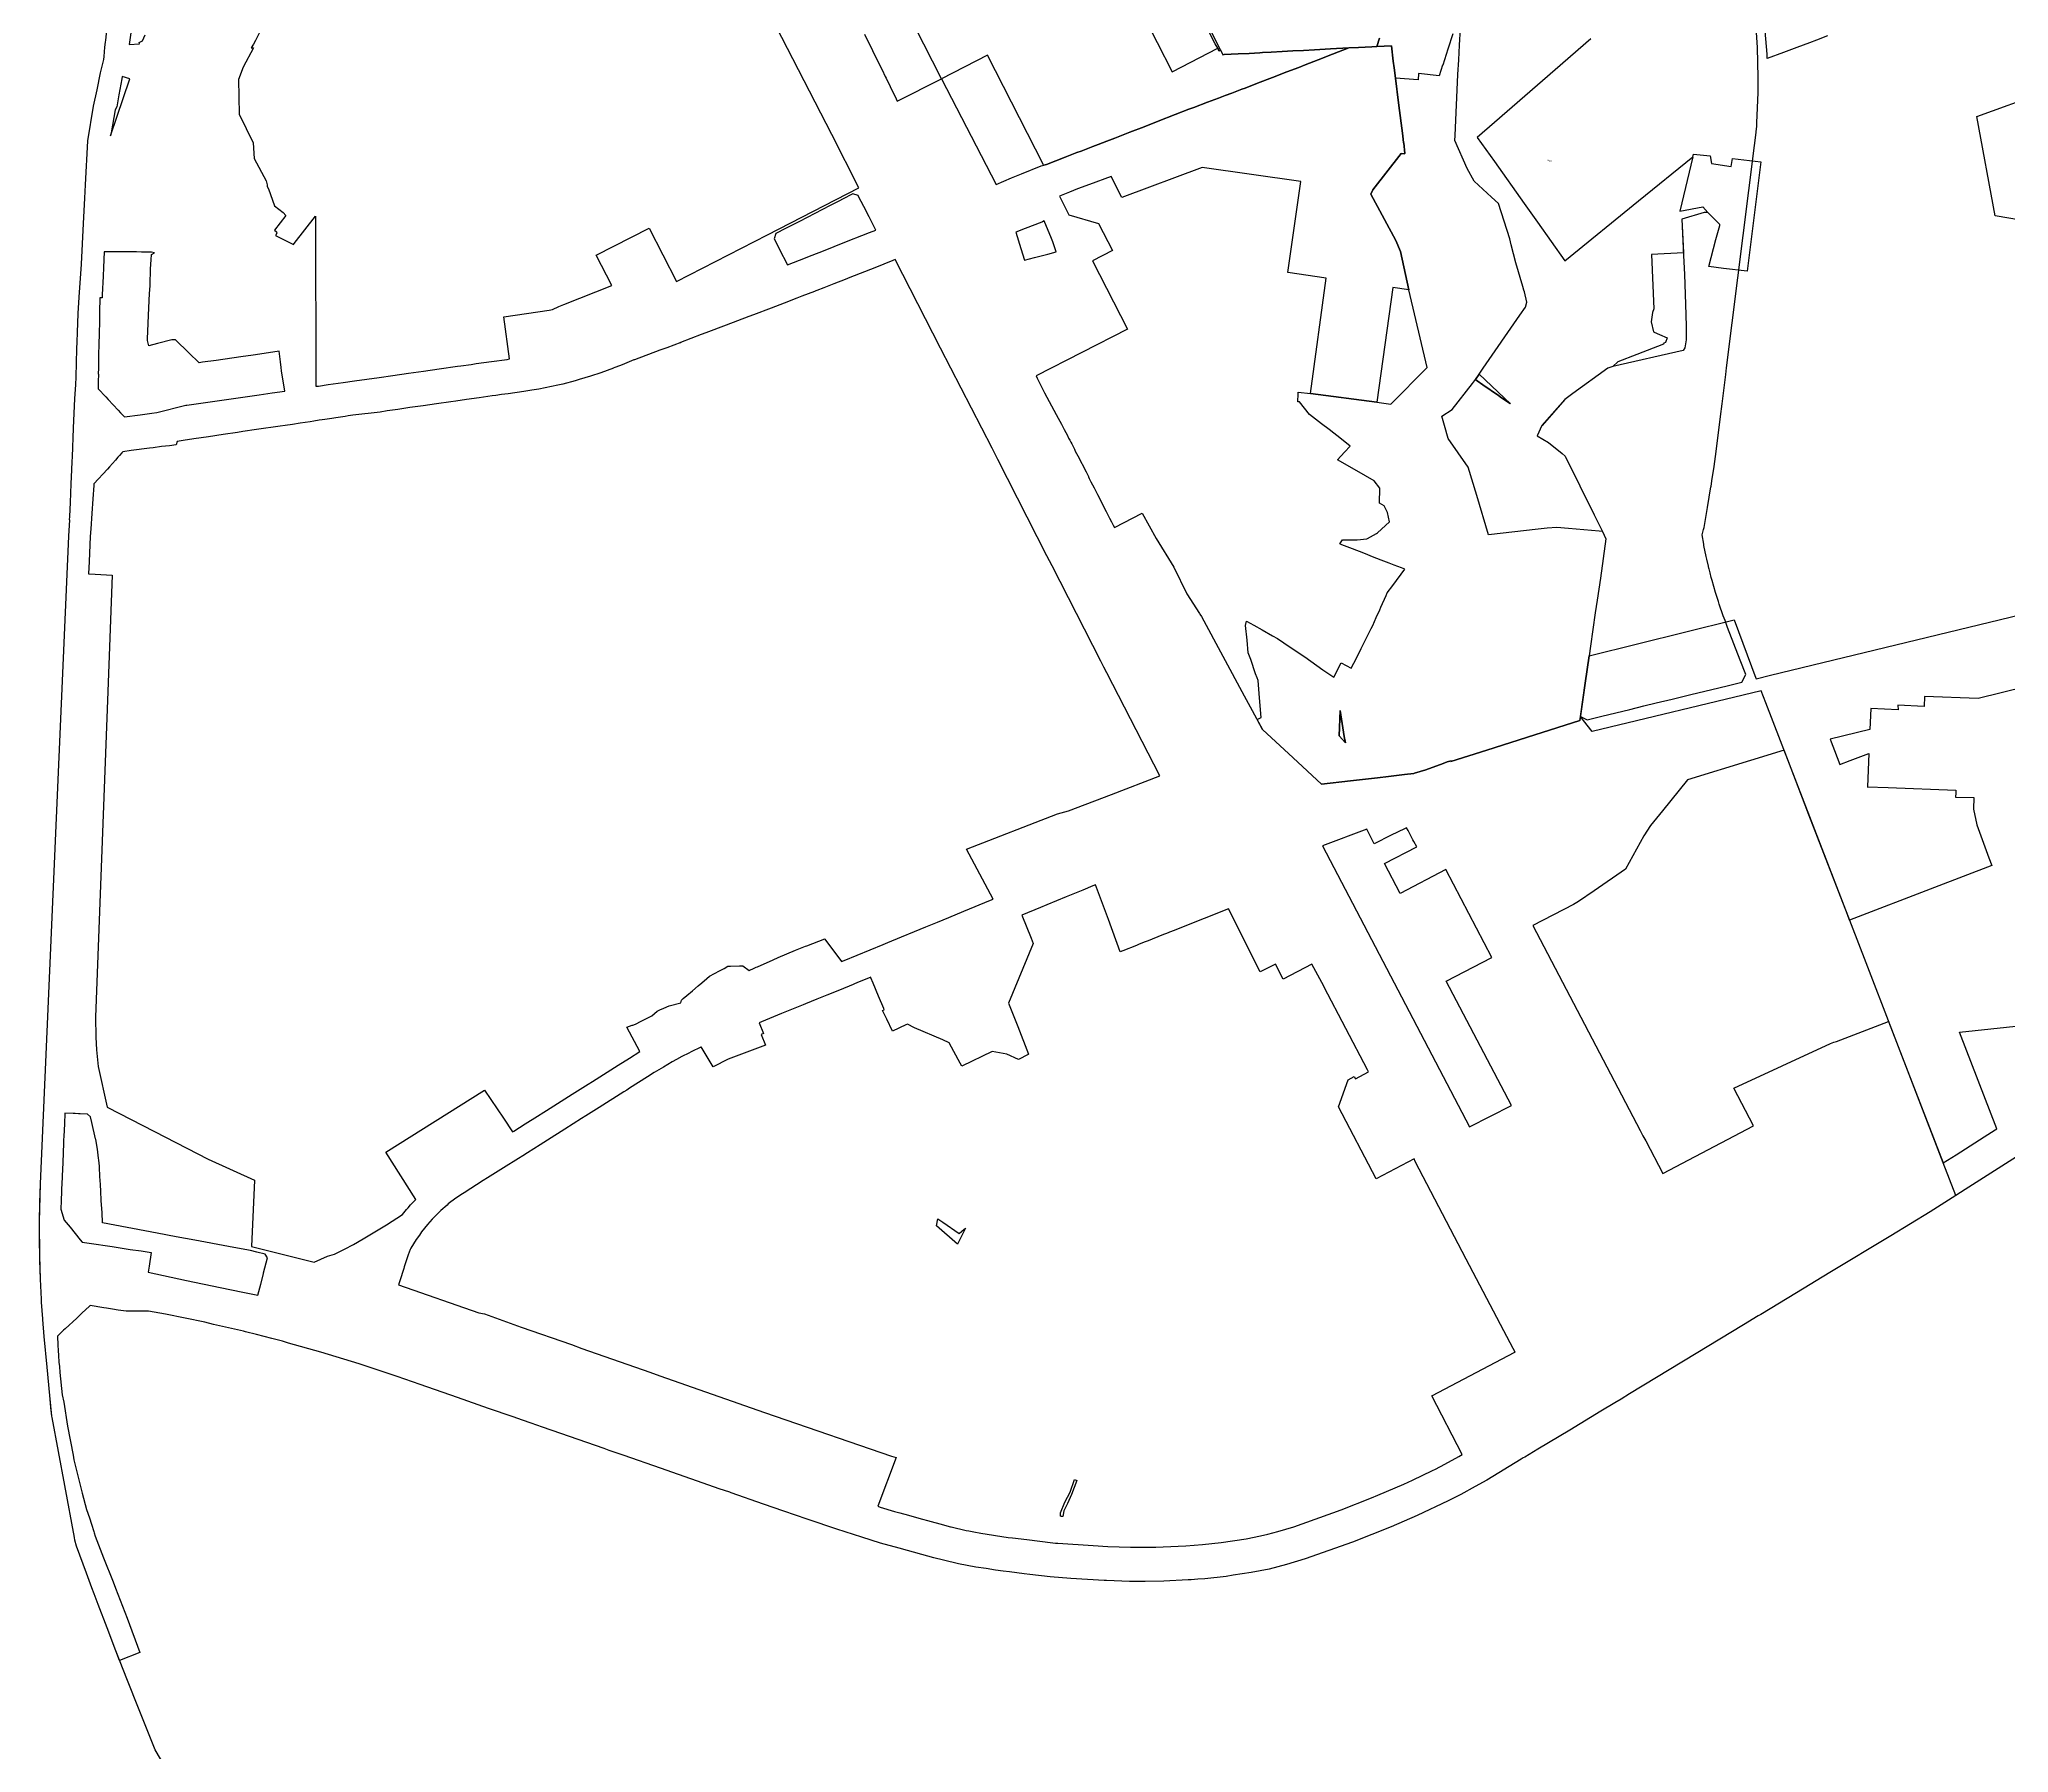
# Model space of a CAD drawing. Header units: metres. Extents: x 198218 to 208474, y 536547 to 547345.
# Drawn here: x 198380 to 200685, y 541346 to 543351 of the extents above; entities that cross this region are included whole.
import ezdxf
from ezdxf.enums import TextEntityAlignment as Align

# ---------------------------------------------------------------- set-up
doc = ezdxf.new("R2010")
doc.units = ezdxf.units.M
for name, color, linetype in [('PARCEL_BONBUN', 7, 'Continuous'), ('PARCEL_LABEL', 3, 'Continuous'), ('ZONING', 5, 'Continuous')]:
    doc.layers.add(name, color=color, linetype=linetype)

msp = doc.modelspace()

# ---------------------------------------------------------------- linework, layer by layer
at = {"layer": 'PARCEL_BONBUN'}
for points in [[(200034.1, 543357.1), (200028.3, 543339.3), (200028.3, 543339.1), (200022.3, 543320.4), (200022.2, 543320.3), (200018.2, 543307.9), (199993.8, 543310.7), (199993.6, 543303.4), (199966.9, 543305.2), (199965.4, 543317.5), (199964.4, 543325), (199962.4, 543343.2), (199945.3, 543342.4), (199939.4, 543342.1), (199923.5, 543341.3), (199923.5, 543341.3), (199912.2, 543340.7), (199891.4, 543339.6), (199891, 543339.6), (199872, 543338.4), (199859.4, 543337.8), (199846.8, 543337.1), (199834.2, 543336.4), (199821.4, 543335.7), (199811.2, 543335.2), (199808.3, 543335), (199795.7, 543334.3), (199783, 543333.6), (199766.3, 543332.8), (199765.1, 543332.7), (199762.2, 543338.4), (199710.4, 543441.4)], [(200195.5, 543351.4), (200154, 543315), (200082.9, 543253.5), (200062.7, 543235.9), (200082.8, 543207.6), (200117.8, 543158.5), (200133.3, 543136.6), (200165.4, 543091.4), (200251.3, 543161.8), (200315, 543213.4), (200299.7, 543149.8), (200326.6, 543154.6), (200332.8, 543148), (200328.3, 543148), (200302.2, 543140.3), (200304, 543100.7), (200266.5, 543098.9), (200269.3, 543035.2), (200267.8, 543031.1), (200266.4, 543020), (200269.1, 543008.3), (200269.7, 543008), (200276.2, 543005.3), (200284.9, 543001.6), (200283, 542995.9), (200281, 542995.1), (200280.9, 542994), (200249.5, 542981.8), (200227.4, 542973.2), (200221.5, 542967.9), (200215.5, 542965.8), (200174.5, 542936.1), (200165.2, 542929.4), (200138.5, 542899), (200138.3, 542898.8), (200132.8, 542886.7), (200146, 542878.9), (200162, 542866.1), (200165.7, 542863.1), (200199.6, 542794.5), (200205, 542783.5), (200209.2, 542774.9), (200205.3, 542775.2), (200205.3, 542775.2), (200169.5, 542778.4), (200155.7, 542779.6), (200144.6, 542778.6), (200134.1, 542777.4), (200075.9, 542770.9), (200062.2, 542817.1), (200052.1, 542850.2), (200028.6, 542883.6), (200024.2, 542898.9), (200023.6, 542901.4), (200021.3, 542909.7), (200033.2, 542917.5), (200057.3, 542947.9), (200060.5, 542952.5), (200064.8, 542958.8), (200069.8, 542966.1), (200112.6, 543027.9), (200119.1, 543037.3), (200120.7, 543043.3), (200118, 543055.4), (200117.3, 543057.1), (200116, 543061.6), (200107.9, 543089), (200102.5, 543110.1), (200100.7, 543117.2), (200087.6, 543158.8), (200079.2, 543166.2), (200058.9, 543184.8), (200050.9, 543199.5), (200036.6, 543232.3), (200036.7, 543238.2), (200040.1, 543309.5), (200041.1, 543326.9), (200042, 543344), (200043.1, 543363.4)], [(200778.5, 542096.9), (200633.7, 542004.7), (200622.8, 541997.8), (200608.1, 542035.9), (200517.8, 542270), (200400.4, 542574.4), (200395, 542588.5), (200197.1, 542540.6), (200186.9, 542553.8), (200183.5, 542558.3), (200191.3, 542554.6), (200208.4, 542558.8), (200224.8, 542562.7), (200241.2, 542566.7), (200257.6, 542570.7), (200272.1, 542574.2), (200290.8, 542578.7), (200301.9, 542581.4), (200312.8, 542584), (200337.1, 542589.9), (200355.2, 542594.3), (200372.4, 542598.5), (200377, 542607.3), (200370.5, 542624.2), (200355.8, 542662.4), (200354.8, 542665), (200352.7, 542670.7), (200350.7, 542676), (200346, 542689.7), (200344.9, 542693), (200341.6, 542703.5), (200337.6, 542717.5), (200336.7, 542720.8), (200335.2, 542726.6), (200334, 542731.3), (200333.9, 542731.5), (200333.3, 542734.1), (200331.4, 542742.6), (200330.7, 542745.7), (200328.1, 542758.5), (200327.8, 542759.9), (200325.8, 542770.9), (200327.5, 542777.2), (200328.2, 542779.6), (200331.5, 542798.2), (200332.4, 542803), (200336.3, 542826.9), (200336.4, 542827.6), (200337.4, 542834), (200339.9, 542851), (200342.2, 542868.4), (200343.1, 542875.1), (200346.6, 542902.9), (200347.4, 542909.3), (200349.3, 542924.3), (200353.6, 542958.6), (200354.6, 542966.5), (200387.3, 543226.6), (200389.2, 543241.6), (200389.3, 543242.5), (200389.8, 543249.1), (200390, 543253.1), (200390.9, 543270.7), (200391.4, 543288.4), (200391.6, 543306), (200391.3, 543323.7), (200390.6, 543341.3), (200389.6, 543358.9)]]:
    msp.add_lwpolyline(points, dxfattribs=at)
at = {"layer": 'ZONING'}
for points in [[(198644, 543372), (198632.6, 543349.4), (198630.2, 543345.2), (198627.6, 543340.7), (198630.3, 543340.7), (198618.1, 543318), (198612.8, 543303.6), (198613.5, 543263.2), (198629.8, 543229.6), (198631, 543211.3), (198645.2, 543185.1), (198646.4, 543180.6), (198646.4, 543178.4), (198647.8, 543175.8), (198654.7, 543155.7), (198665, 543148.1), (198668, 543144.4), (198655, 543127.3), (198657.1, 543125.3), (198657.5, 543123.8), (198655.9, 543121.3), (198677.1, 543110.5), (198677.9, 543111.7), (198702.7, 543143.6), (198703.2, 542944.7), (198706.3, 542945), (198717.7, 542946.7), (198735.3, 542949.3), (198748.3, 542951.2), (198777.2, 542955), (198793.2, 542957.3), (198811.7, 542960), (198829.4, 542962.5), (198847.5, 542965.1), (198868.9, 542968.1), (198872.8, 542968.8), (198885, 542970.4), (198890.9, 542971.3), (198908.8, 542973.8), (198927, 542976.2), (198930, 542976.7), (198923.1, 543026.1), (198976.4, 543033.8), (198980.2, 543034.6), (198987.7, 543038.2), (198993.6, 543040.4), (199049.7, 543062.5), (199031.5, 543098.1), (199093.3, 543129.8), (199125.5, 543067.3), (199231.8, 543122), (199339, 543176.9), (199307.1, 543239.2), (199183.5, 543479.7)], [(199653, 543416), (199705.4, 543312.7), (199758.9, 543340.2), (199760.3, 543337.4), (199762.1, 543338.3), (199765, 543332.7), (199766.3, 543332.8), (199783, 543333.6), (199795.7, 543334.3), (199808.3, 543335), (199811.2, 543335.2), (199821.4, 543335.7), (199834.2, 543336.4), (199834.2, 543336.4), (199846.8, 543337.1), (199859.4, 543337.8), (199872, 543338.4), (199891, 543339.6), (199912.2, 543340.7), (199893.4, 543333.3), (199876.4, 543326.8), (199861.1, 543320.9), (199853.8, 543317.9), (199839.9, 543312.6), (199822.9, 543306.1), (199805.5, 543299.4), (199790.9, 543293.7), (199787.2, 543292.3), (199775.4, 543287.8), (199767.8, 543284.9), (199763.6, 543283.3), (199759.8, 543281.9), (199747.1, 543277.1), (199730.8, 543271.1), (199724.9, 543269), (199709.1, 543262.8), (199689.2, 543254.9), (199673, 543248.5), (199655.9, 543241.9), (199638.6, 543235.1), (199629.3, 543231.6), (199618.8, 543227.5), (199612.9, 543225.3), (199599.2, 543220), (199594.1, 543218.1), (199580.5, 543212.9), (199558.3, 543204.2), (199555.3, 543203.4), (199555.1, 543203.8), (199489.3, 543332.1), (199435.4, 543304.6), (199342.3, 543487.7)], [(199948.3, 543352), (199945.3, 543342.4), (199939.4, 543342.1), (199923.5, 543341.3), (199912.2, 543340.7), (199891, 543339.6), (199872, 543338.4), (199859.4, 543337.8), (199846.8, 543337.1), (199834.2, 543336.4), (199821.4, 543335.8), (199808.3, 543335), (199795.7, 543334.3), (199783, 543333.6), (199766.3, 543332.8), (199765.1, 543332.7), (199762.2, 543338.4), (199762.1, 543338.3), (199760.3, 543337.4), (199758.9, 543340.2), (199756.1, 543345.6), (199706.3, 543443.3)], [(200472.8, 543354.7), (200459.7, 543349.9), (200451.5, 543346.8), (200436.6, 543341.3), (200421.1, 543335.5), (200401.9, 543328.4), (200402, 543333.2), (200397.3, 543387.2)], [(198531.5, 541321.6), (198515.2, 541349), (198495.6, 541398.1), (198482.8, 541430.2), (198469.1, 541465.2), (198458.8, 541492), (198448.6, 541519.1), (198443.7, 541531.7), (198441, 541538.9), (198434.6, 541556), (198423, 541587.4), (198421.3, 541594.5), (198420.6, 541597.8), (198409.3, 541658.5), (198394.4, 541738), (198394, 541739.8), (198391.8, 541763.7), (198388.6, 541797), (198385.2, 541832.8), (198383.7, 541852.8), (198383.6, 541853.6), (198382, 541873), (198382.2, 541876.6), (198380.9, 541900), (198380.1, 541922.3), (198380, 541927.1), (198379.6, 541944.6), (198379.6, 541966.9), (198380, 541989.2), (198380.8, 542011.5), (198389.8, 542216.4), (198401.6, 542484.1), (198414.2, 542769.5), (198415.2, 542788.5), (198414.9, 542788.4), (198415.2, 542792.4), (198415.9, 542808.7), (198416.9, 542830.7), (198417.7, 542846.9), (198418.1, 542856.6), (198418.2, 542862.2), (198419.7, 542895.6), (198421.2, 542930.3), (198422.1, 542946.3), (198422.5, 542955.9), (198423.6, 542988.7), (198423.9, 542996.6), (198424.2, 543007.6), (198425, 543030), (198426, 543049), (198429.1, 543087.6), (198431.4, 543135.4), (198432.8, 543164.8), (198433.6, 543180.4), (198436.3, 543232.1), (198442.9, 543272.5), (198447.4, 543291.7), (198451.2, 543311.5), (198455.1, 543327), (198455.5, 543330.7), (198456.4, 543341.6), (198457.1, 543347.4), (198457.3, 543349.6), (198459.7, 543372.6)], [(200778.5, 542096.9), (200633.7, 542004.7), (200622.8, 541997.8), (200592.9, 541978.8), (200546.8, 541950.8), (200475.5, 541907.7), (200436.2, 541883.9), (200394.5, 541858.7), (200391.6, 541856.9), (200374.3, 541846.4), (200319, 541812.9), (200240.9, 541765.6), (200231.1, 541759.7), (200223.7, 541755.2), (200207.5, 541745.4), (200171.1, 541723.4), (200133.7, 541701), (200118.4, 541691.8), (200116.5, 541690.7), (200114, 541689.2), (200073.8, 541664.8), (200060.4, 541657.3), (200043.3, 541647.9), (200028.8, 541640.4), (199992.4, 541623.3), (199962.1, 541610.2), (199916.8, 541592.3), (199861.3, 541572.6), (199839.3, 541565.9), (199819, 541560.7), (199798.2, 541556.6), (199776.8, 541553.4), (199768.9, 541552.2), (199743.9, 541549.4), (199735.8, 541548.9), (199727.9, 541548.3), (199724.5, 541548.1), (199695.7, 541546.6), (199674.1, 541546.2), (199655.6, 541546.3), (199628.8, 541547.2), (199626, 541547.3), (199587.1, 541549.6), (199562.8, 541551.6), (199538.8, 541554.5), (199532.2, 541555.3), (199515.2, 541557.4), (199507.6, 541558.3), (199498.7, 541559.6), (199488, 541561.2), (199475.8, 541563.1), (199455.4, 541566.9), (199437.8, 541571), (199426.5, 541574), (199412.7, 541577.7), (199386.2, 541585.1), (199364.2, 541591.2), (199342.2, 541598.1), (199313.2, 541607.3), (199279.4, 541618.6), (199278.2, 541619), (199251.1, 541628.5), (199227.4, 541636.7), (199189.5, 541649.9), (199187.8, 541650.5), (199175.5, 541654.7), (199163.3, 541659), (199106.8, 541678.6), (199064.3, 541693.4), (199058.2, 541695.5), (199054.6, 541696.8), (199051.2, 541697.9), (199046.5, 541699.6), (199040.6, 541701.6), (198989.8, 541719.3), (198968.7, 541726.6), (198955.3, 541731.3), (198945.2, 541734.8), (198934, 541738.7), (198905.2, 541748.7), (198869.1, 541761.3), (198825.2, 541776.5), (198798.3, 541785.9), (198753.9, 541800.7), (198709.1, 541814.5), (198671.3, 541825.2), (198664.1, 541827.2), (198651.8, 541830.4), (198633.9, 541835), (198620.7, 541838.4), (198618.7, 541838.9), (198583.6, 541847), (198573.1, 541849.5), (198527.3, 541858.9), (198507.4, 541862.6), (198503, 541862.5), (198499.8, 541862.5), (198491.6, 541862.5), (198486.5, 541862.5), (198481, 541862.4), (198472, 541863.7), (198465.3, 541864.8), (198458, 541866), (198455, 541866.4), (198439, 541869), (198438.4, 541868.4), (198429.4, 541860), (198427.5, 541858.2), (198423.4, 541854.4), (198409.8, 541842), (198407.8, 541840.1), (198406, 541838.4), (198400.9, 541833.2), (198401.1, 541822.8), (198401.7, 541816.4), (198401.9, 541810.5), (198402.2, 541802.8), (198403.2, 541797.8), (198403.6, 541790.7), (198406.4, 541764.5), (198408.2, 541756.1), (198412.7, 541727.8), (198419.1, 541693.9), (198420, 541688.7), (198429.6, 541649.5), (198434.9, 541630.4), (198438.1, 541620.6), (198440.5, 541613.3), (198443.3, 541604.6), (198443.8, 541603), (198445.1, 541599.3), (198449, 541588.9), (198454.7, 541573.7), (198465.9, 541545.7), (198468.9, 541538.3), (198482.3, 541503.2), (198497.2, 541463.2), (198473.5, 541453.9), (198469.1, 541465.2), (198458.8, 541492), (198448.6, 541519.1), (198443.7, 541531.7), (198441, 541538.9), (198434.6, 541556), (198423, 541587.4), (198421.3, 541594.5), (198420.6, 541597.8), (198409.3, 541658.5), (198394.4, 541738), (198394, 541739.8), (198393.1, 541749.9), (198391.8, 541763.7), (198388.6, 541797), (198385.2, 541832.8), (198383.7, 541852.8), (198383.6, 541853.6), (198382, 541873), (198382.2, 541876.6), (198380.9, 541900), (198380, 541927.1), (198379.6, 541966.9), (198380.8, 542011.5), (198389.8, 542216.4), (198401.6, 542484.1), (198414.2, 542769.5), (198415.2, 542788.5), (198415, 542788.4), (198415.2, 542792.4), (198415.9, 542808.7), (198416.9, 542830.7), (198417.7, 542846.9), (198418.1, 542856.6), (198418.2, 542862.2), (198419.7, 542895.6), (198421.2, 542930.3), (198422.1, 542946.3), (198422.5, 542955.9), (198423.6, 542988.7), (198423.9, 542996.6), (198424.2, 543007.6), (198425, 543030), (198426, 543049), (198429.1, 543087.6), (198431.4, 543135.4), (198432.8, 543164.8), (198433.6, 543180.4), (198436.3, 543232.1), (198442.9, 543272.5), (198447.4, 543291.7), (198451.2, 543311.5), (198455.1, 543327), (198455.5, 543330.7), (198456.4, 543341.6), (198457.1, 543347.4), (198457.3, 543349.6), (198459.7, 543372.6)], [(198486.7, 543358.5), (198484.7, 543344.7), (198496.8, 543345.3), (198496.6, 543347), (198500.4, 543348.9), (198503.6, 543355.9)], [(199345.5, 543356.7), (199354.9, 543337.5), (199364.3, 543318.5), (199366.1, 543314.9), (199369.8, 543307.4), (199370.9, 543305.3), (199375.5, 543295.6), (199382.6, 543281.1), (199383.8, 543278.4), (199435.4, 543304.6), (199499.4, 543180.8), (199517.7, 543188.5), (199529.1, 543193.3), (199529.3, 543193.5), (199552.4, 543202.7), (199558.3, 543204.2), (199580.5, 543212.9), (199594.1, 543218.1), (199599.2, 543220), (199612.9, 543225.3), (199618.8, 543227.5), (199629.3, 543231.6), (199638.6, 543235.1), (199655.9, 543241.9), (199673, 543248.5), (199689.2, 543254.9), (199709.1, 543262.8), (199724.9, 543269), (199730.8, 543271.1), (199747.1, 543277.1), (199759.8, 543281.9), (199763.6, 543283.3), (199767.8, 543284.9), (199775.4, 543287.8), (199787.2, 543292.3), (199790.9, 543293.7), (199805.5, 543299.4), (199822.9, 543306.1), (199839.9, 543312.6), (199853.8, 543317.9), (199861.1, 543320.9), (199876.4, 543326.8), (199893.4, 543333.3), (199912.2, 543340.7), (199923.5, 543341.3), (199939.4, 543342.1), (199945.3, 543342.4), (199962.4, 543343.2), (199964.4, 543325), (199965.4, 543317.5), (199966.9, 543305.4), (199970.6, 543276.3), (199975.5, 543237.8), (199976.5, 543229.7), (199976.6, 543229.7), (199978.1, 543217.2), (199977.7, 543216.7), (199973.5, 543217.2), (199940.3, 543174.6), (199938.3, 543169.7), (199967.5, 543115.4), (199972.9, 543102.6), (199982.8, 543057.6), (199964, 543060.3), (199945.2, 542926.1), (199867.5, 542936.2), (199885.9, 543071.3), (199840.9, 543077.7), (199856, 543184.5), (199740.8, 543200.7), (199646.8, 543165.6), (199634.2, 543190.4), (199609, 543180.9), (199594.9, 543175.6), (199585.6, 543171.9), (199573.7, 543167.3), (199584.8, 543145.3), (199619.2, 543135.3), (199635.6, 543103.6), (199612.5, 543091.7), (199653.3, 543011.6), (199546.4, 542956.9), (199547.7, 542954.2), (199556.3, 542937.1), (199569.8, 542911.8), (199572, 542907.5), (199576.1, 542900.3), (199577.3, 542897.9), (199579.2, 542894.2), (199582.9, 542887.1), (199584.4, 542884.1), (199585.1, 542882.7), (199585.8, 542881.5), (199586.8, 542879.5), (199588, 542877.2), (199590, 542873.3), (199591.2, 542871.1), (199592.2, 542869), (199593.7, 542866.2), (199595.1, 542863.3), (199604.9, 542844.5), (199607.5, 542839.2), (199607.6, 542838.8), (199608.6, 542836.7), (199610.5, 542833), (199614.1, 542825.9), (199618.1, 542818.1), (199624.1, 542806.6), (199624.5, 542805.7), (199628.3, 542798.3), (199632.2, 542790.6), (199634.5, 542786.2), (199636.1, 542782.9), (199636.6, 542782.1), (199638, 542779.3), (199670.5, 542796.1), (199686.7, 542766.7), (199707.4, 542733.1), (199722.6, 542701.8), (199737.4, 542679), (199737.8, 542678.2), (199740, 542675.4), (199789.8, 542582.6), (199811.5, 542543.1), (199847.3, 542509.8), (199880.2, 542479.3), (199914.4, 542483.1), (199946, 542486.7), (199959, 542488.2), (199977.7, 542490.3), (199988.5, 542491.5), (199989.4, 542492.2), (200002.7, 542495.9), (200022.7, 542503.5), (200027.4, 542505.2), (200029.1, 542505.6), (200032.1, 542506.4), (200031.6, 542505.7), (200074.1, 542519.1), (200130.1, 542536.9), (200182.8, 542553.5), (200183.5, 542558.3), (200189.1, 542597.2), (200193.7, 542629.3), (200363.4, 542671.6), (200388.8, 542603.1), (200389, 542602.5), (200405.8, 542606.6), (200723.4, 542683.5)], [(200195.5, 543351.4), (200154, 543315), (200082.9, 543253.5), (200062.7, 543235.9), (200082.8, 543207.6), (200117.8, 543158.5), (200133.3, 543136.6), (200165.4, 543091.4), (200251.3, 543161.8), (200315, 543213.4), (200315.8, 543216.5), (200335.5, 543214.3), (200337, 543205.6), (200359.9, 543202.1), (200361.3, 543211.4), (200394.7, 543207.2), (200378.6, 543079.3), (200351.1, 543082.7), (200333.7, 543084.9), (200342.1, 543116.5), (200346.5, 543132.7), (200346.8, 543134.1), (200332.8, 543148), (200328.3, 543148), (200302.2, 543140.3), (200304.1, 543097.8), (200305.1, 543075.4), (200306.6, 543040.8), (200307.1, 543015), (200307.2, 543011.4), (200307.4, 542999.1), (200305.7, 542989.8), (200303.7, 542986.7), (200221.5, 542967.9), (200215.5, 542965.8), (200174.5, 542936.1), (200165.2, 542929.4), (200138.3, 542898.8), (200132.8, 542886.7), (200146, 542878.9), (200162, 542866.1), (200165.7, 542863.1), (200166.1, 542862.3), (200199.6, 542794.5), (200205, 542783.5), (200209.2, 542774.9), (200213.4, 542766.4), (200206.8, 542720.3), (200203.1, 542694.6), (200200.9, 542679.5), (200195.3, 542640.8), (200193.7, 542629.3), (200189.1, 542597.2), (200182.8, 542553.5), (200130.1, 542536.9), (200074.1, 542519.1), (200031.6, 542505.7), (200032.1, 542506.4), (200029.1, 542505.6), (200027.4, 542505.2), (200022.7, 542503.5), (200002.7, 542495.9), (199989.4, 542492.2), (199988.5, 542491.5), (199977.7, 542490.3), (199959, 542488.2), (199946, 542486.7), (199914.4, 542483.1), (199880.2, 542479.3), (199847.3, 542509.8), (199811.5, 542543.1), (199805.1, 542554.8), (199809.6, 542557.2), (199807.8, 542580.2), (199806.4, 542600.6), (199805.1, 542603.7), (199803.3, 542608.2), (199797.8, 542625), (199794.6, 542632.8), (199793.2, 542647.5), (199791.3, 542664.9), (199792.4, 542670), (199801, 542665.2), (199811.1, 542659.6), (199823, 542652.9), (199828.9, 542649.6), (199843.6, 542639.6), (199860.7, 542628), (199882.1, 542613), (199886.7, 542609.8), (199894.7, 542604.2), (199903.5, 542621), (199915.3, 542615), (199921.2, 542626.7), (199926.9, 542638), (199931.5, 542647.1), (199932.8, 542649.7), (199938.6, 542661.3), (199940.4, 542665), (199944.4, 542674), (199948.5, 542683.2), (199949.9, 542686.2), (199955.9, 542699.9), (199957.3, 542703.1), (199963.8, 542711.8), (199977.9, 542730.7), (199974, 542732.2), (199965.4, 542735.5), (199959.4, 542737.8), (199953.4, 542740.1), (199942.1, 542744.5), (199929.8, 542749.4), (199916.6, 542754.6), (199904.3, 542759.3), (199902, 542760.2), (199904.8, 542765), (199905, 542765), (199907, 542765), (199922.1, 542764.9), (199933.3, 542766.3), (199934.3, 542766.6), (199944.7, 542772.3), (199946.1, 542773.4), (199955.3, 542781.9), (199959.9, 542786.1), (199957.7, 542797), (199953.8, 542804.9), (199948.1, 542807.8), (199948.6, 542825.7), (199942.1, 542834.1), (199931.9, 542840), (199921.6, 542845.9), (199899.2, 542858.7), (199907.4, 542867.6), (199914, 542874.8), (199903.7, 542882.9), (199889.2, 542894.1), (199880.3, 542900.9), (199866.5, 542911.8), (199854.5, 542926.7), (199852.8, 542926.4), (199852.9, 542935.8), (199853.1, 542938), (199867.5, 542936.2), (199945.2, 542926.1), (199961.6, 542924), (200003.9, 542966.8), (199982.8, 543057.6), (199972.9, 543102.6), (199967.5, 543115.4), (199938.3, 543169.7), (199940.3, 543174.6), (199973.5, 543217.2), (199977.7, 543216.7), (199978.1, 543217.2), (199976.6, 543229.7), (199976.5, 543229.7), (199975.5, 543237.8), (199970.6, 543276.3), (199966.9, 543305.4), (199965.4, 543317.5), (199964.4, 543325), (199962.4, 543343.2), (199945.3, 543342.4), (199948.3, 543352)], [(200739.7, 543131.9), (200668.8, 543144.3), (200647.4, 543260.4), (200725.3, 543288.5)], [(200790, 542614.1), (200648.9, 542579.5), (200586.3, 542581.8), (200585.8, 542569.9), (200555.2, 542571.5), (200555.3, 542566), (200523.3, 542567.7), (200522.3, 542543), (200475.7, 542531.7), (200476.9, 542528.8), (200480.8, 542518.5), (200487, 542502.3), (200499.3, 542507), (200521.2, 542515.2), (200519.6, 542476.2), (200519.3, 542476.1), (200543.6, 542475.2), (200622.9, 542472.2), (200622.8, 542469.2), (200622.6, 542464.1), (200643.9, 542463.4), (200643.5, 542450), (200647.4, 542431.4), (200661.5, 542393.1), (200664.9, 542383.8), (200598, 542358.2), (200498.5, 542320.1), (200496, 542326.6), (200451, 542443.3), (200446.7, 542454.5), (200421.9, 542518.8), (200382.7, 542506.8), (200308.7, 542484.1), (200279.4, 542448), (200265.3, 542430.6), (200257.6, 542418.5), (200236.4, 542379.7), (200236.3, 542379.6), (200199.6, 542354.4), (200181.1, 542341.9), (200175.4, 542338.4), (200127.8, 542313.7), (200253.3, 542073.8), (200256.7, 542067.6), (200260, 542061.8), (200280.1, 542023.6), (200386.1, 542079.2), (200363.2, 542123.5), (200476.3, 542175.7), (200480, 542177.1), (200483.1, 542177.9), (200544, 542201.4), (200544.2, 542201.5), (200608.1, 542035.9), (200623.4, 542045.6), (200655.9, 542066.3), (200668.9, 542074.5), (200670.9, 542075.8), (200627, 542189.1), (200737.3, 542200.5)]]:
    msp.add_lwpolyline(points, dxfattribs=at)
for points in [[(198476.5, 543307.2), (198476.1, 543304.4), (198472.6, 543285.6), (198470.2, 543271.9), (198468.4, 543268.3), (198463.5, 543241.4), (198463, 543237.8), (198485.6, 543304.6), (198476.5, 543307.2)], [(199331.9, 543169.9), (199319.7, 543163.6), (199316.1, 543161.8), (199305.3, 543156.2), (199269.4, 543137.6), (199267.1, 543136.5), (199253.1, 543129.3), (199241.7, 543123.4), (199239.7, 543117.4), (199244, 543108.9), (199245.6, 543105.7), (199255.3, 543086.7), (199269.5, 543092.3), (199284.1, 543098), (199297.4, 543103.3), (199310.1, 543108.3), (199326.4, 543114.8), (199342.4, 543121.1), (199342.4, 543121.2), (199351.2, 543124.5), (199358.8, 543127.4), (199350.9, 543142.9), (199344.7, 543155), (199338.5, 543167), (199338.1, 543167.9), (199331.9, 543169.9)], [(199555.9, 543138.4), (199553.7, 543137.1), (199552.9, 543136.8), (199533.6, 543129.5), (199522.4, 543125.2), (199528.6, 543106), (199532.9, 543092.2), (199544.4, 543095.3), (199559.9, 543099.5), (199569.9, 543101.9), (199569.8, 543102.2), (199569, 543104.5), (199565.8, 543113.7), (199564.3, 543117.7), (199555.9, 543138.4)], [(198471.6, 543102.1), (198455.5, 543102.1), (198454.6, 543083.6), (198454.1, 543073.7), (198454.1, 543073.4), (198453.2, 543051.7), (198453.1, 543051.4), (198453.1, 543048.4), (198450.4, 543048.4), (198450.4, 543046.1), (198450.1, 543033.5), (198449.8, 543018.7), (198449.5, 543008.4), (198449.3, 542991.6), (198449, 542983.7), (198448.9, 542976.4), (198448.8, 542965.6), (198448.6, 542959.5), (198448.7, 542958.5), (198448.6, 542950.7), (198448.3, 542941.6), (198457.4, 542932.2), (198460.3, 542929.1), (198466, 542923), (198471.8, 542916.8), (198474.6, 542913.7), (198475.4, 542913), (198479.2, 542908.9), (198497.4, 542911.3), (198500.3, 542911.9), (198511.4, 542913.4), (198517.2, 542913.9), (198551, 542922.6), (198552.3, 542922.7), (198593.1, 542928.5), (198615, 542931.6), (198636.9, 542934.7), (198652, 542936.9), (198667.1, 542939.2), (198663.1, 542962.7), (198662.6, 542966.8), (198661.8, 542973.2), (198660.2, 542985.7), (198657.8, 542985.4), (198645, 542983.5), (198642.7, 542983.1), (198629.7, 542981.2), (198615.6, 542979.3), (198586.5, 542975), (198570.5, 542972.8), (198566.8, 542972.3), (198554.7, 542983.8), (198538.8, 542999), (198534.5, 542998.9), (198517.8, 542994.8), (198507.8, 542992.1), (198506.1, 542998.2), (198506.2, 543000.3), (198507.8, 543036.7), (198508.6, 543053.3), (198509.1, 543062.1), (198509.2, 543063.8), (198509.3, 543069.2), (198509.6, 543076.3), (198509.8, 543082.1), (198510.3, 543092.7), (198510.8, 543098.8), (198514.5, 543101), (198510.8, 543101.6), (198504.2, 543101.6), (198503.9, 543101.7), (198499.5, 543101.8), (198499.3, 543101.8), (198493.1, 543102.1), (198471.6, 543102.1)], [(199381.3, 543092.9), (199378.5, 543091.9), (199357.7, 543083.4), (199328.3, 543072.2), (199322.8, 543069.7), (199309.7, 543064.6), (199298, 543060.1), (199289.8, 543056.9), (199288.6, 543056.4), (199286.8, 543055.7), (199271.9, 543050), (199266.4, 543047.8), (199251.4, 543042), (199236.2, 543036.2), (199215.7, 543028.5), (199210.1, 543026.2), (199183.6, 543016.3), (199183.6, 543016.2), (199159.8, 543007.2), (199154.2, 543005.4), (199130.2, 542996), (199130.3, 542995.9), (199114.2, 542989.9), (199106, 542986.8), (199076.3, 542975.8), (199075.3, 542975.5), (199064.5, 542971), (199059.9, 542969.2), (199052, 542966.2), (199051.5, 542966.1), (199036.7, 542960.4), (199024.9, 542956.7), (199011.3, 542952.5), (199006.8, 542951.2), (199006.6, 542951.1), (198992.2, 542947.2), (198986.5, 542945.9), (198964.3, 542941.5), (198956, 542940), (198946.5, 542938.5), (198928.4, 542936), (198924.5, 542935.6), (198920.6, 542935.1), (198913.9, 542934.1), (198909.6, 542933.5), (198894.5, 542931.3), (198879.4, 542929.1), (198867.2, 542927.4), (198861.2, 542926.6), (198844.3, 542924.2), (198828.7, 542922), (198813.3, 542919.8), (198799.1, 542917.7), (198786.9, 542916), (198778.4, 542914.4), (198746.7, 542910.8), (198741.2, 542910), (198737.4, 542909.5), (198726.8, 542908), (198722, 542907.2), (198719.1, 542906.8), (198713.9, 542906), (198710.6, 542905.5), (198707.3, 542904.9), (198700.7, 542903.9), (198696.7, 542903.2), (198684.7, 542901.5), (198676, 542900.2), (198667.3, 542898.8), (198661.3, 542898), (198633.6, 542894), (198617.7, 542891.7), (198611.7, 542890.8), (198594.6, 542888.2), (198577.5, 542885.7), (198560.3, 542883.1), (198547.9, 542881.3), (198540.7, 542880.2), (198539.7, 542876.2), (198531.8, 542875.2), (198522.5, 542874.1), (198512.9, 542872.9), (198508.4, 542872.4), (198487.1, 542869.5), (198477.3, 542868.2), (198476, 542866.7), (198473.3, 542863.9), (198471.5, 542861.6), (198468.6, 542858.2), (198461.5, 542850.3), (198459.2, 542847.7), (198443.5, 542830.5), (198443.4, 542828.6), (198442.3, 542813.1), (198440.9, 542795.7), (198439.9, 542777.9), (198439.2, 542769), (198437.9, 542739.7), (198437.2, 542725.1), (198445, 542724.7), (198464.7, 542723.8), (198459.6, 542587.4), (198445.3, 542206.4), (198445.5, 542183), (198446.5, 542168.4), (198448.5, 542148.6), (198459, 542101.3), (198514.2, 542072.8), (198577.1, 542040.3), (198631.4, 542015.8), (198628, 541938.1), (198701.2, 541919.9), (198717, 541927), (198725, 541929.3), (198736.6, 541934.9), (198747.4, 541940.5), (198758.7, 541947), (198785.9, 541963.7), (198804.8, 541975.5), (198809.5, 541981.5), (198811.1, 541983.4), (198814.1, 541986.8), (198817.9, 541990.9), (198820.1, 541993.3), (198785.1, 542048.5), (198900.5, 542121.2), (198923, 542088.2), (198933.3, 542072.3), (198934.8, 542073.2), (198948.3, 542081.7), (198962.8, 542090.8), (198969.9, 542095.3), (198973.2, 542097.4), (199003.3, 542116.4), (199021.9, 542128.1), (199026.9, 542131.3), (199057.1, 542150.4), (199070.2, 542158.7), (199082.5, 542166.3), (199067.1, 542195), (199073.6, 542197), (199074.3, 542197.3), (199077.4, 542198.2), (199084.1, 542201.7), (199096.4, 542208), (199102.6, 542213.5), (199105.8, 542214.9), (199110.5, 542217), (199116.9, 542219.8), (199130.4, 542223.3), (199131.2, 542226.5), (199133.3, 542228.3), (199137.5, 542231.9), (199144.1, 542237.5), (199150.7, 542243), (199155.1, 542246.7), (199161, 542251.7), (199164.1, 542254.3), (199175.7, 542260.7), (199181.1, 542263.6), (199185.5, 542266.1), (199188.6, 542266.2), (199199.3, 542266.6), (199202.9, 542266.7), (199210.3, 542261.2), (199216.4, 542263.9), (199218.8, 542264.9), (199220.1, 542265.5), (199238.6, 542273.6), (199244.4, 542276.2), (199264.5, 542284.9), (199264.8, 542285.1), (199276.5, 542289.5), (199278, 542290.1), (199299.1, 542298.1), (199299.2, 542297.8), (199318.7, 542271.7), (199321.6, 542272.9), (199367.3, 542291.6), (199369.9, 542292.7), (199372.8, 542293.9), (199388.7, 542300.5), (199404, 542306.7), (199417.1, 542312.1), (199431, 542317.8), (199444.1, 542323.3), (199461.9, 542330.6), (199493, 542343.3), (199496, 542344.6), (199464.8, 542403.2), (199571.2, 542444.5), (199584.3, 542448), (199634.4, 542467.2), (199691, 542489), (199629.1, 542609.5), (199625.6, 542616.1), (199622, 542623.1), (199565.3, 542734.8), (199559, 542746.4), (199501.5, 542858.9), (199498.3, 542865.2), (199494.9, 542872.2), (199434.5, 542989.5), (199381.3, 543092.9)], [(200064.8, 542958.8), (200060.5, 542952.5), (200062.5, 542951), (200069.2, 542946.3), (200087.5, 542934), (200091.1, 542931.4), (200101.3, 542924.6), (200101.3, 542924.6), (200101.8, 542924.3), (200064.8, 542958.8)], [(200060.5, 542952.5), (200064.8, 542958.8), (200101.8, 542924.3), (200101.3, 542924.6), (200101.3, 542924.6), (200091.1, 542931.4), (200087.5, 542934), (200069.2, 542946.3), (200062.5, 542951), (200060.5, 542952.5)], [(199902.3, 542565.5), (199901.1, 542535.6), (199908.3, 542527.4), (199906.9, 542534.8), (199902.3, 542565.5)], [(199901.1, 542535.6), (199902.3, 542565.5), (199906.9, 542534.8), (199908.3, 542527.4), (199901.1, 542535.6)], [(199980, 542428.2), (199977.4, 542426.9), (199961.8, 542419.3), (199942.1, 542409.5), (199933.3, 542426.3), (199881.4, 542406.8), (200053.7, 542078), (200102.6, 542103.3), (200026.4, 542248.8), (200079.6, 542276.5), (200025.9, 542379.3), (199972.5, 542351.4), (199954.3, 542386.3), (199991.8, 542405.7), (199988.4, 542412.1), (199987.4, 542414.1), (199983.2, 542422), (199981.8, 542424.9), (199980, 542428.2)], [(199615.7, 542361.4), (199612.8, 542360.2), (199601, 542355.3), (199581.6, 542347.3), (199558.7, 542337.9), (199551.3, 542334.9), (199529.5, 542325.9), (199540.4, 542298.9), (199542.9, 542292.9), (199513.9, 542223), (199522.4, 542201.4), (199524.8, 542195.5), (199537.5, 542163.1), (199537.2, 542162.9), (199525.8, 542157.1), (199512.1, 542163.4), (199494.9, 542166.4), (199459.3, 542149.1), (199457.5, 542152.6), (199450.2, 542166.3), (199444.7, 542176.6), (199437.2, 542179.9), (199404, 542194.1), (199395.9, 542198.4), (199394, 542197.5), (199378.2, 542190.2), (199371.6, 542204), (199366.6, 542214.2), (199368.5, 542215), (199367.9, 542216.5), (199361.9, 542231.1), (199355.7, 542246.2), (199353, 542252.7), (199352.8, 542253.3), (199336.6, 542246.6), (199333.7, 542245.4), (199332, 542244.7), (199327.5, 542242.9), (199314.2, 542237.5), (199301.2, 542232.2), (199289.5, 542227.4), (199276.3, 542222), (199273.8, 542221), (199271.6, 542220.1), (199248.4, 542210.7), (199224.9, 542201.1), (199222.2, 542200), (199227.3, 542187.4), (199224.5, 542186.2), (199229.5, 542173.9), (199186, 542157.5), (199168.2, 542148.3), (199154.3, 542171.6), (199153.9, 542171.4), (199142.7, 542166), (199139.8, 542164.5), (199131.6, 542160.3), (199125.5, 542157), (199120.2, 542154.1), (199110, 542148.1), (199107.5, 542146.6), (199099.4, 542141.6), (199091.5, 542136.6), (199070.4, 542123.3), (199067.1, 542121.2), (199067.1, 542121.2), (199063.7, 542119.1), (199034.8, 542100.8), (199019.3, 542091), (199014.2, 542087.8), (198994.5, 542075.4), (198986.1, 542070.1), (198982.8, 542068), (198965.8, 542057.3), (198950.8, 542047.8), (198948.9, 542046.6), (198948.5, 542046.3), (198926.1, 542032.2), (198904.3, 542018.5), (198899.2, 542015.3), (198876.7, 542001.1), (198874.9, 541999.9), (198867.2, 541994.8), (198858.2, 541987.9), (198856.8, 541986.6), (198849.7, 541980.4), (198841.6, 541972.5), (198839.5, 541970.1), (198834, 541964), (198826.9, 541955.2), (198824.4, 541951.5), (198820.8, 541946.4), (198814.5, 541936.2), (198813.8, 541934.8), (198811.3, 541928.5), (198806.6, 541914.4), (198806.1, 541912.5), (198801.5, 541898.1), (198800.1, 541893.3), (198894, 541860.6), (198900.7, 541859.3), (198943.7, 541843.6), (199002.4, 541823.3), (199014.7, 541818.8), (199094, 541791.3), (199106, 541786.9), (199228.5, 541743.9), (199241, 541739.5), (199376.9, 541693), (199382.6, 541691.1), (199360.9, 541634.2), (199363.8, 541633.3), (199380.6, 541628.1), (199387, 541626.4), (199397, 541623.6), (199409.2, 541620.2), (199423.5, 541616.2), (199433.5, 541613.5), (199446.3, 541610.1), (199446.8, 541610), (199464.4, 541605.9), (199467.7, 541605.3), (199473.6, 541604.2), (199481.7, 541602.6), (199513.6, 541597.8), (199518.8, 541597.2), (199535.4, 541595.2), (199565.9, 541591.5), (199568.9, 541591.2), (199571.9, 541591), (199613.1, 541588.2), (199630.1, 541587.2), (199656.8, 541586.3), (199673.5, 541586.2), (199686.3, 541586.4), (199695.1, 541586.6), (199721.7, 541588), (199741.1, 541589.3), (199762.9, 541591.7), (199792.2, 541596.2), (199809.1, 541599.5), (199817.7, 541601.7), (199829.4, 541604.7), (199847.9, 541610.3), (199903.4, 541630), (199938.9, 541644.1), (199946.3, 541647), (199976.7, 541660), (199986.8, 541664.8), (200010.4, 541675.9), (200013.9, 541677.7), (200024.9, 541683.4), (200041, 541692.3), (200045.1, 541694.6), (200009.4, 541763.6), (200106.8, 541814.5), (200106.9, 541814.6), (200104.6, 541818.9), (200093.9, 541839.5), (200049.9, 541923.5), (199990.2, 542037.8), (199988.7, 542040.7), (199944.2, 542017.5), (199900.4, 542101.6), (199911.5, 542133.2), (199918.6, 542136.9), (199920, 542134.5), (199935.4, 542142.6), (199934.1, 542145), (199883.5, 542241.8), (199882.2, 542244.5), (199880.7, 542247.1), (199869.2, 542268.5), (199835.6, 542251), (199826.4, 542268.6), (199808.6, 542259.4), (199771.5, 542333.4), (199743.2, 542322), (199730.3, 542316.9), (199708.1, 542308), (199702.6, 542305.9), (199701, 542305.3), (199693.5, 542302.3), (199677.4, 542295.8), (199673.9, 542294.5), (199667.1, 542291.8), (199663.8, 542290.5), (199648, 542284.3), (199644.9, 542283), (199630.9, 542320.6), (199615.7, 542361.4)], [(198409.4, 542094.1), (198408.9, 542081.8), (198408.2, 542066.9), (198408, 542062.9), (198407.9, 542059.2), (198406.9, 542036.5), (198406.2, 542020.4), (198405.7, 542010.6), (198405.6, 542006.6), (198405.5, 542002.6), (198405.1, 541991.8), (198404.8, 541981.7), (198408.8, 541968.9), (198415.6, 541960.6), (198427.2, 541946.1), (198429.5, 541943.3), (198437.7, 541942), (198464.9, 541938), (198485.7, 541934.8), (198498.6, 541932.9), (198510.4, 541931), (198508, 541915.3), (198507.3, 541910.3), (198507.1, 541908.2), (198551.8, 541898.3), (198591.1, 541890.2), (198617.8, 541884.7), (198635.4, 541881.1), (198638.7, 541894.1), (198641.8, 541906.1), (198642.1, 541907.3), (198646.6, 541924.7), (198644, 541929), (198634.3, 541931.5), (198626.8, 541933.3), (198611.5, 541936.2), (198600.8, 541938.2), (198561.4, 541945.5), (198539.6, 541949.6), (198517.5, 541953.7), (198453.5, 541966), (198453, 541978), (198451.8, 541991.4), (198451.8, 541992.2), (198451.4, 542002.6), (198451.1, 542010.8), (198450.4, 542020), (198450, 542030.8), (198449.9, 542032.1), (198449.2, 542039.1), (198449, 542041.5), (198447.5, 542052.1), (198445.5, 542063.2), (198445.3, 542064.1), (198441, 542083.4), (198439.6, 542089.7), (198435.8, 542092.9), (198427.5, 542093.3), (198425.4, 542093.4), (198421.4, 542093.6), (198419.3, 542093.6), (198409.4, 542094.1)], [(199429.8, 541962.2), (199431.2, 541970.7), (199437.2, 541966.6), (199456.2, 541953.5), (199459.4, 541956.1), (199463.6, 541959.6), (199454.2, 541940.9), (199429.8, 541962.2)], [(199574.8, 541622.6), (199574.9, 541626.7), (199580.1, 541638.9), (199586, 541650.7), (199591.2, 541665.6), (199594.1, 541664.5), (199587.8, 541648.1), (199583, 541637.3), (199578.7, 541628.9), (199577.7, 541622.2), (199576.5, 541622.4), (199575.9, 541622.4), (199574.8, 541622.6), (199574.8, 541622.6)]]:
    msp.add_lwpolyline(points, close=True, dxfattribs=at)

# ---------------------------------------------------------------- texts
at = {"layer": 'PARCEL_LABEL'}
msp.add_text('산160', height=1.6, dxfattribs=at).set_placement((200147.5, 543208.8), align=Align.MIDDLE_CENTER)

doc.saveas('drawing.dxf')
